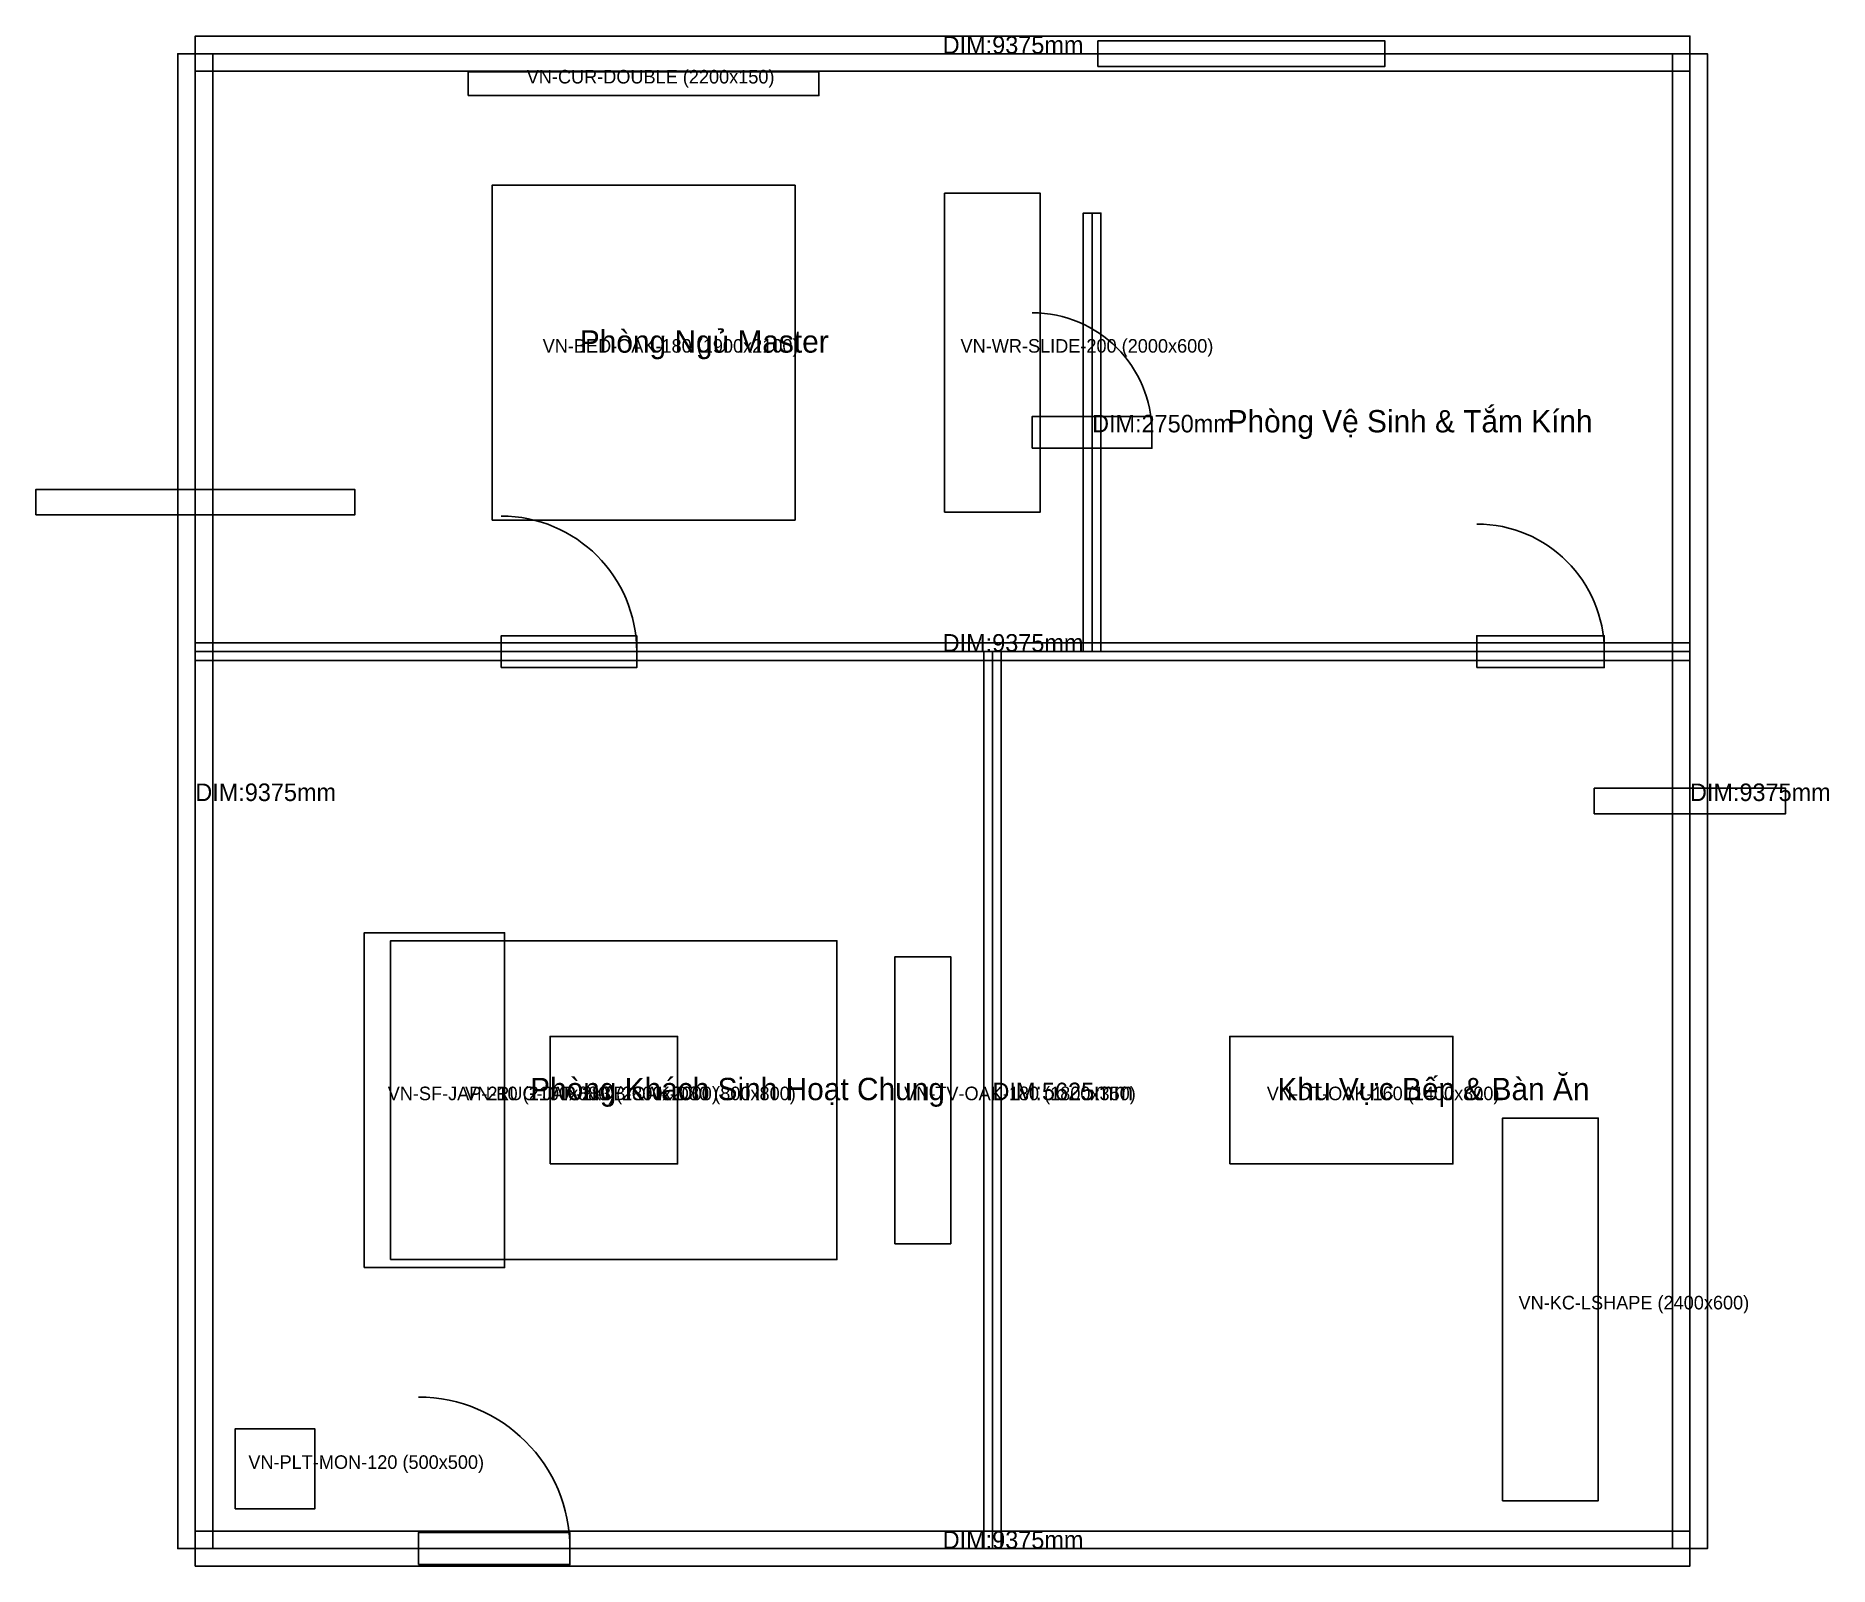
# Model space of a CAD drawing. Header units: millimetres. Extents: x -1000 to 10248, y -110 to 9487.
import ezdxf

# ---------------------------------------------------------------- set-up
doc = ezdxf.new("R2010")
doc.units = ezdxf.units.MM
for name, color, linetype in [('A-DIM', 3, 'Continuous'), ('A-DOOR', 30, 'Continuous'), ('A-FURN', 40, 'Continuous'), ('A-ROOM-NAME', 252, 'Continuous'), ('A-WALL', 7, 'Continuous'), ('A-WIND', 140, 'Continuous')]:
    doc.layers.add(name, color=color, linetype=linetype)

msp = doc.modelspace()

# ---------------------------------------------------------------- linework, layer by layer
at = {"layer": 'A-DOOR'}
for points in [[(5250, 6900), (6000, 6900), (6000, 7100), (5250, 7100)], [(1919, 5525), (2769, 5525), (2769, 5725), (1919, 5725)], [(8038, 5525), (8838, 5525), (8838, 5725), (8038, 5725)], [(1400, -100), (2350, -100), (2350, 100), (1400, 100)]]:
    msp.add_lwpolyline(points, close=True, dxfattribs=at)
for centre, radius in [((5250, 7000), 750), ((1919, 5625), 850), ((8038, 5625), 800), ((1400, 0), 950)]:
    msp.add_arc(centre, radius, 0, 90, dxfattribs=at)
at = {"layer": 'A-FURN'}
for points in [[(1712, 9112), (3912, 9112), (3912, 9262), (1712, 9262)], [(1862, 6450), (3762, 6450), (3762, 8550), (1862, 8550)], [(4700, 6500), (5300, 6500), (5300, 8500), (4700, 8500)], [(1060, 1762), (1940, 1762), (1940, 3862), (1060, 3862)], [(1225, 1812), (4025, 1812), (4025, 3812), (1225, 3812)], [(4388, 1912), (4738, 1912), (4738, 3712), (4388, 3712)], [(2225, 2412), (3025, 2412), (3025, 3212), (2225, 3212)], [(6488, 2412), (7888, 2412), (7888, 3212), (6488, 3212)], [(8200, 300), (8800, 300), (8800, 2700), (8200, 2700)], [(250, 250), (750, 250), (750, 750), (250, 750)]]:
    msp.add_lwpolyline(points, close=True, dxfattribs=at)
at = {"layer": 'A-WALL'}
for p, q in [((9375, 9375), (0, 9375)), ((0, 9375), (0, 0)), ((9375, 0), (9375, 9375)), ((5625, 5625), (5625, 8375)), ((0, 5625), (9375, 5625)), ((5000, 0), (5000, 5625)), ((0, 0), (9375, 0))]:
    msp.add_line(p, q, dxfattribs=at)
for points in [[(9375, 9265), (0, 9265), (0, 9485), (9375, 9485)], [(110, 9375), (110, 0), (-110, 0), (-110, 9375)], [(9265, 0), (9265, 9375), (9485, 9375), (9485, 0)], [(5570, 5625), (5570, 8375), (5680, 8375), (5680, 5625)], [(0, 5680), (9375, 5680), (9375, 5570), (0, 5570)], [(4945, 0), (4945, 5625), (5055, 5625), (5055, 0)], [(0, 110), (9375, 110), (9375, -110), (0, -110)]]:
    msp.add_lwpolyline(points, close=True, dxfattribs=at)
at = {"layer": 'A-WIND'}
for points in [[(5662, 9295), (7462, 9295), (7462, 9455), (5662, 9455)], [(-1000, 6482), (1000, 6482), (1000, 6642), (-1000, 6642)], [(8775, 4608), (9975, 4608), (9975, 4768), (8775, 4768)]]:
    msp.add_lwpolyline(points, close=True, dxfattribs=at)

# ---------------------------------------------------------------- texts
at = {"layer": 'A-DIM'}
for s, p in [('DIM:9375mm', (4688, 9375)), ('DIM:2750mm', (5625, 7000)), ('DIM:9375mm', (4688, 5625)), ('DIM:9375mm', (0, 4688)), ('DIM:9375mm', (9375, 4688)), ('DIM:5625mm', (5000, 2812)), ('DIM:9375mm', (4688, 0))]:
    msp.add_text(s, height=110, dxfattribs=at).set_placement(p)
at = {"layer": 'A-FURN'}
for s, p in [('VN-CUR-DOUBLE (2200x150)', (2079, 9188)), ('VN-BED-OAK-180 (1900x2100)', (2179, 7500)), ('VN-WR-SLIDE-200 (2000x600)', (4800, 7500)), ('VN-SF-JAP-210 (2100x880)', (1207, 2812)), ('VN-RUG-JAP-2x3 (2800x2000)', (1692, 2812)), ('VN-TB-OAK-D80 (800x800)', (2358, 2812)), ('VN-TV-OAK-180 (1800x350)', (4446, 2812)), ('VN-DT-OAK-160 (1400x800)', (6721, 2812)), ('VN-KC-LSHAPE (2400x600)', (8300, 1500)), ('VN-PLT-MON-120 (500x500)', (333, 500))]:
    msp.add_text(s, height=85, dxfattribs=at).set_placement(p)
at = {"layer": 'A-ROOM-NAME'}
for s, p in [('Phòng Ngủ Master', (2412, 7500)), ('Phòng Vệ Sinh & Tắm Kính', (6475, 7000)), ('Phòng Khách Sinh Hoạt Chung', (2100, 2812)), ('Khu Vực Bếp & Bàn Ăn', (6788, 2812))]:
    msp.add_text(s, height=140, dxfattribs=at).set_placement(p)

doc.saveas('drawing.dxf')
